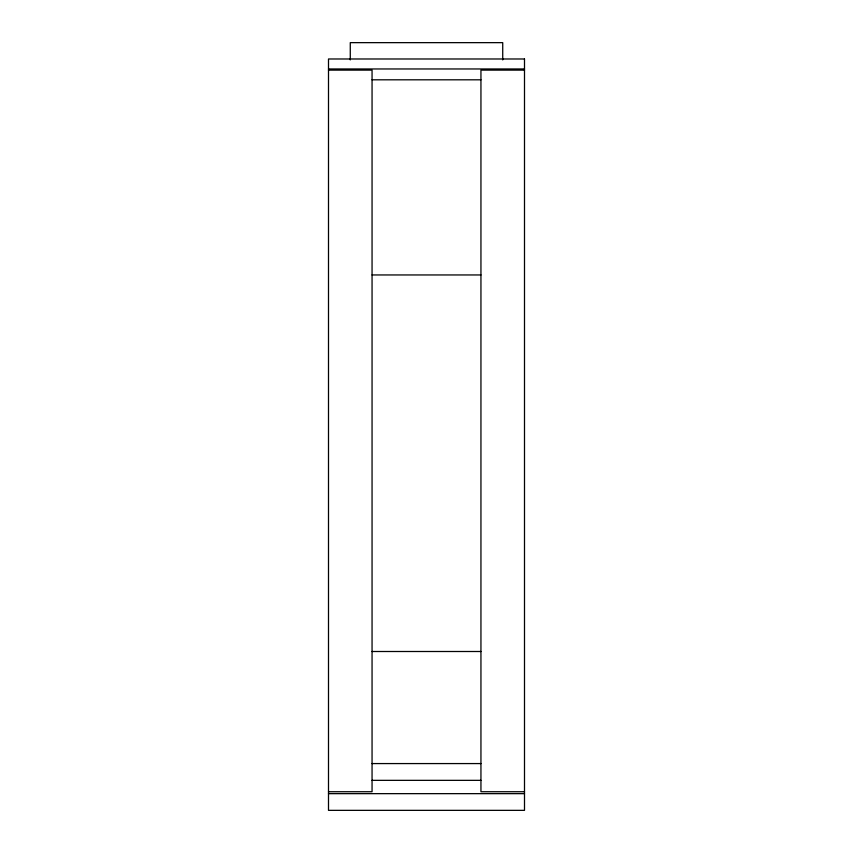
<?xml version="1.0" encoding="UTF-8"?>
<svg xmlns="http://www.w3.org/2000/svg" width="853" height="853" viewBox="0 0 853 853"><rect width="100%" height="100%" fill="white"/><g stroke="black" fill="none" stroke-linecap="round" stroke-linejoin="round"><path stroke-width="1.28" d="M328.501 68.965L524.499 68.965M328.501 70.117L372.057 70.117L372.057 791.733L328.501 791.733M524.499 70.117L480.943 70.117L480.943 791.733L524.499 791.733M372.057 79.809L480.943 79.809M372.057 274.954L480.943 274.954M372.057 651.5L480.943 651.5M372.057 763.574L480.943 763.574M372.057 780.346L480.943 780.346M328.501 793.653L524.499 793.653M502.726 59.913L502.726 42.65L350.274 42.65L350.274 59.913M524.499 58.985L328.501 58.985L328.501 810.35L524.499 810.35L524.499 58.985"/></g></svg>
